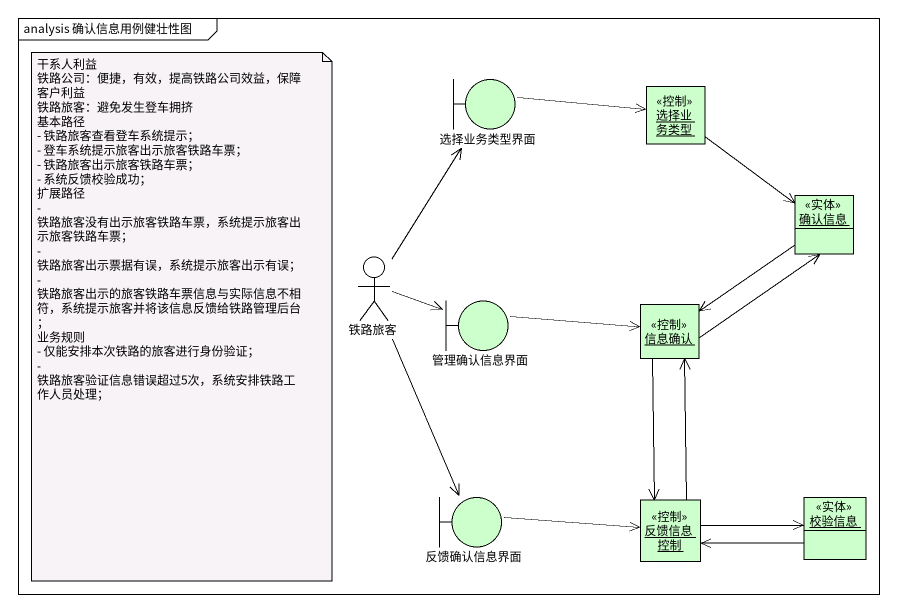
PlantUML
@startuml
mainframe analysis 确认信息用例健壮性图
allowmixing
hide circle
hide empty members
boundary 选择业务类型界面 #CCFFCC
object 选择业务类型 <<控制>> #CCFFCC
object 确认信息 <<实体>> #CCFFCC
actor 铁路旅客
boundary 管理确认信息界面 #CCFFCC
object 信息确认 <<控制>> #CCFFCC
boundary 反馈确认信息界面 #CCFFCC
object 反馈信息控制 <<控制>> #CCFFCC
object 校验信息 <<实体>> #CCFFCC
选择业务类型界面 -right-> 选择业务类型
选择业务类型 --> 确认信息
确认信息 --> 信息确认
铁路旅客 -up-> 选择业务类型界面
铁路旅客 -right-> 管理确认信息界面
铁路旅客 --> 反馈确认信息界面
管理确认信息界面 -right-> 信息确认
信息确认 -up-> 确认信息
信息确认 --> 反馈信息控制
反馈确认信息界面 -right-> 反馈信息控制
反馈信息控制 -up-> 信息确认
反馈信息控制 -right-> 校验信息
校验信息 -left-> 反馈信息控制
note as N1
  干系人利益
  铁路公司：便捷，有效，提高铁路公司效益，保障客户利益
  铁路旅客：避免发生登车拥挤
  基本路径
  - 铁路旅客查看登车系统提示；
  - 登车系统提示旅客出示旅客铁路车票；
  - 铁路旅客出示旅客铁路车票；
  - 系统反馈校验成功；
  扩展路径
  - 铁路旅客没有出示旅客铁路车票，系统提示旅客出示旅客铁路车票；
  - 铁路旅客出示票据有误，系统提示旅客出示有误；
  - 铁路旅客出示的旅客铁路车票信息与实际信息不相符，系统提示旅客并将该信息反馈给铁路管理后台；
  业务规则
  - 仅能安排本次铁路的旅客进行身份验证；
  - 铁路旅客验证信息错误超过5次，系统安排铁路工作人员处理；
end note
@enduml
